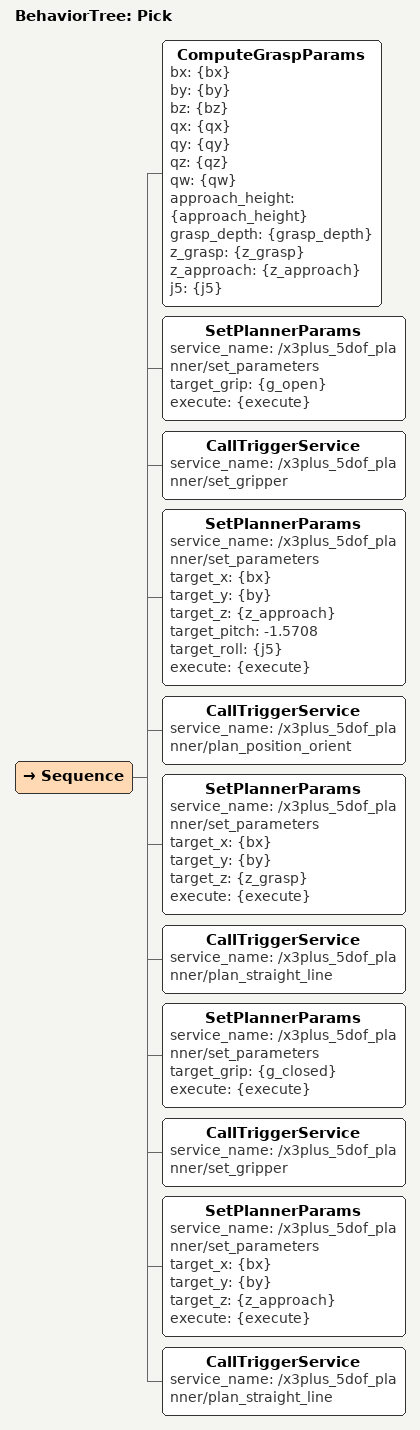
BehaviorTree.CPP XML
<?xml version="1.0" encoding="UTF-8"?>
<root BTCPP_format="4" main_tree_to_execute="Pick">

  <BehaviorTree ID="Pick">
    <Sequence>

      <!-- Compute derived values from block pose -->
      <ComputeGraspParams bx="{bx}" by="{by}" bz="{bz}"
                          qx="{qx}" qy="{qy}" qz="{qz}" qw="{qw}"
                          approach_height="{approach_height}"
                          grasp_depth="{grasp_depth}"
                          z_grasp="{z_grasp}" z_approach="{z_approach}" j5="{j5}"/>

      <!-- Step 1: open gripper -->
      <SetPlannerParams service_name="/x3plus_5dof_planner/set_parameters"
                        target_grip="{g_open}" execute="{execute}"/>
      <CallTriggerService service_name="/x3plus_5dof_planner/set_gripper"/>

      <!-- Step 2: move above block -->
      <SetPlannerParams service_name="/x3plus_5dof_planner/set_parameters"
                        target_x="{bx}" target_y="{by}" target_z="{z_approach}"
                        target_pitch="-1.5708" target_roll="{j5}"
                        execute="{execute}"/>
      <CallTriggerService service_name="/x3plus_5dof_planner/plan_position_orient"/>

      <!-- Step 3: descend straight line to grasp height -->
      <SetPlannerParams service_name="/x3plus_5dof_planner/set_parameters"
                        target_x="{bx}" target_y="{by}" target_z="{z_grasp}"
                        execute="{execute}"/>
      <CallTriggerService service_name="/x3plus_5dof_planner/plan_straight_line"/>

      <!-- Step 4: close gripper -->
      <SetPlannerParams service_name="/x3plus_5dof_planner/set_parameters"
                        target_grip="{g_closed}" execute="{execute}"/>
      <CallTriggerService service_name="/x3plus_5dof_planner/set_gripper"/>

      <!-- Step 5: ascend straight line back to approach height -->
      <SetPlannerParams service_name="/x3plus_5dof_planner/set_parameters"
                        target_x="{bx}" target_y="{by}" target_z="{z_approach}"
                        execute="{execute}"/>
      <CallTriggerService service_name="/x3plus_5dof_planner/plan_straight_line"/>

    </Sequence>
  </BehaviorTree>

</root>
